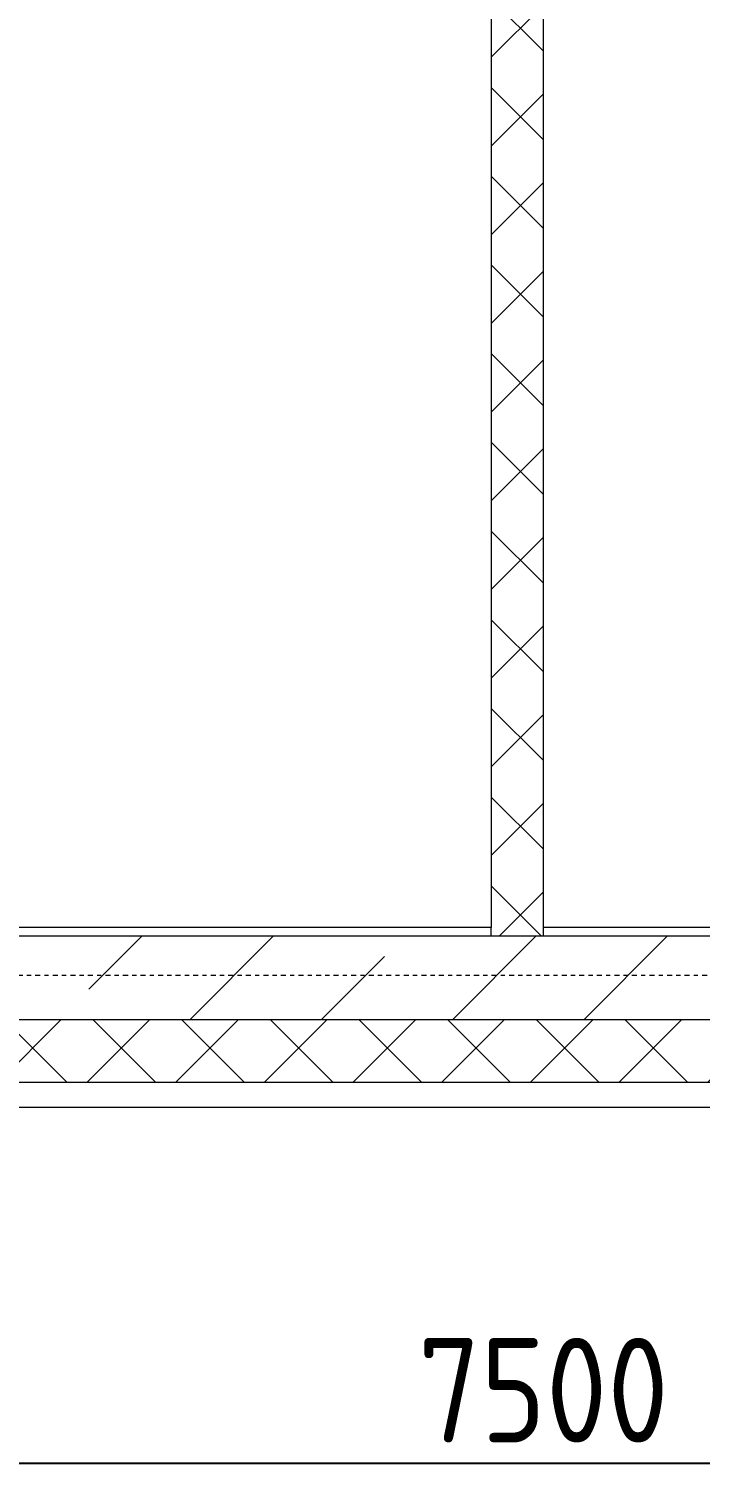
# Model space of a CAD drawing. Header units: millimetres. Extents: x -174154 to -170572, y -111302 to -109817.
# Drawn here: x -174098.47 to -174082.39, y -110945.43 to -110911.11 of the extents above; entities that cross this region are included whole.
import ezdxf

# ---------------------------------------------------------------- set-up
doc = ezdxf.new("R2010")
doc.units = ezdxf.units.MM
doc.linetypes.add('ACAD_ISO02W100', pattern=[15, 12, -3])
doc.linetypes.add('ADSK_Линия сетки', pattern=[21, 12, -3, 3, -3])
doc.layers.get('Defpoints').update_dxf_attribs({"color": 70})
for name, color, linetype, lineweight in [('!Подложка', 252, 'ACAD_ISO02W100', 25), ('Оси', 7, 'Continuous', 9), ('Размеры', 7, 'Continuous', 9), ('Стены разрез', 7, 'Continuous', 40), ('Стены штриховка', 7, 'Continuous', 18)]:
    doc.layers.add(name, color=color, linetype=linetype, lineweight=lineweight)
doc.styles.add('GOST Common', font='GOST Common.ttf', dxfattribs={"width": 0.9, "height": 250})
doc.dimstyles.new('ADSK_Проверочный', dxfattribs={"dimscale": 304.8, "dimtxt": 251.4287490705518, "dimasz": 0.4639107611548557, "dimexe": 0.4921259842519685, "dimexo": 0.4921259842519685, "dimgap": 0.1640419947506562, "dimtad": 1, "dimdec": 0, "dimdsep": 46, "dimtxsty": 'GOST Common', "dimblk1": 'OBLIQUE', "dimblk2": 'OBLIQUE', "dimsah": 1, "dimcen": 0.09, "dimazin": 0, "dimtfac": 1, "dimtdec": 4, "dimtix": 1, "dimtmove": 0, "dimatfit": 3, "dimfxl": 1, "dimtvp": 1, "dimtolj": 1, "dimtzin": 0, "dimarcsym": 2})
pattern_1 = [(45, (30280.00000000015, 12304.99999999978), (-106.0660171779821, 106.0660171779821), []), (135, (30280.00000000015, 12304.99999999978), (-106.0660171779821, -106.0660171779821), [])]

# ---------------------------------------------------------------- blocks, each defined once
blk = doc.blocks.new('_Oblique')
at = {"color": 0, "linetype": 'ByBlock', "lineweight": -2}
blk.add_line((-0.5, -0.5), (0.5, 0.5), dxfattribs=at)
blk = doc.blocks.new('*D532')
at = {"layer": 'Defpoints', "color": 0, "transparency": 16777216}
for p in [(329.9999999999964, 314.9999999998436), (7830.000127035062, 314.9999999998199), (7830.000127035062, -851.8281875338507)]:
    blk.add_point(p, dxfattribs=at)
at = {"layer": 'Размеры', "color": 0, "lineweight": -2, "transparency": 16777216}
for p, q in [((329.9999999999964, 164.9999999998436), (329.9999999999963, -1001.828187533851)), ((7830.000127035062, 164.9999999998199), (7830.000127035062, -1001.828187533851)), ((329.9999999999963, -851.8281875338507), (7830.000127035062, -851.8281875338507))]:
    blk.add_line(p, q, dxfattribs=at)
at = {"layer": 'Размеры', "color": 0, "lineweight": -2, "transparency": 16777216, "xscale": 141.4, "yscale": 141.4, "zscale": 141.4, "rotation": 180}
blk.add_blockref('_Oblique', (329.9999999999963, -851.8281875338507), dxfattribs=at)
at = {"layer": 'Размеры', "color": 0, "lineweight": -2, "transparency": 16777216, "xscale": 141.4, "yscale": 141.4, "zscale": 141.4}
blk.add_blockref('_Oblique', (7830.000127035062, -851.8281875338507), dxfattribs=at)
at = {"layer": 'Размеры', "color": 0, "transparency": 16777216, "insert": (4080.000063517529, -676.8281875338507), "char_height": 250, "width": 756.8431497445762, "attachment_point": 5, "style": 'GOST Common'}
blk.add_mtext('\\A1;7500', dxfattribs=at)
blk = doc.blocks.new('A$C7b4e20c5')
at = {"layer": 'Стены разрез', "lineweight": 20, "true_color": 0x636466}
h = blk.add_hatch(dxfattribs=at)
h.set_pattern_fill('FP_1', color=251, style=0, pattern_type=2)
h.set_pattern_definition(pattern_1)
h.paths.add_polyline_path([(3954.999999999985, 409.99999999998), (4079.999999999978, 409.99999999998), (4079.999999999985, 4959.999999999899), (3954.999999999989, 4959.999999999899), (3954.999999999978, 429.9999999999854)])
h = blk.add_hatch(dxfattribs=at)
h.set_pattern_fill('FP_2', color=251, style=0, pattern_type=2)
h.set_pattern_definition([(45, (30280.00000000015, 12304.99999999978), (-314.3089642374204, 314.3089642374204), []), (45, (30594.30900000015, 12304.99999999978), (-314.3089642374204, 314.3089642374204), [555.625, -111.125, 3.353, -107.772])])
h.paths.add_polyline_path([(13641.12819182615, 209.9999999999472), (15029.99999999991, 209.9999999999472), (15029.99999999991, 409.9999999999454), (10900.01034354044, 409.9999999999545), (10900.01034354043, 209.9999999999563), (12138.85495140086, 209.9999999999563)])
h.paths.add_polyline_path([(9540.01034354043, 209.9999999999654), (9540.01034354043, 409.9999999999636), (6600.010343540423, 409.9999999999727), (6600.010343540423, 209.9999999999745), (9134.308470550255, 209.9999999999654)])
h.paths.add_polyline_path([(5240.010343540423, 209.9999999999745), (5240.01034354042, 409.9999999999727), (2320.010343540416, 409.9999999999891), (2320.010343540423, 209.9999999999909), (4627.488749274355, 209.9999999999745)])
h.paths.add_polyline_path([(496.2373381047837, 209.9999999999909), (960.0103435404235, 209.9999999999909), (960.0103435404235, 409.9999999999891), (209.9999999999673, 409.9999999999891), (209.9999999999673, 209.9999999999909)])
h = blk.add_hatch(dxfattribs=at)
h.set_pattern_fill('FP_1', color=251, style=0, pattern_type=2)
h.set_pattern_definition(pattern_1)
h.paths.add_polyline_path([(15029.99999999991, 59.99999999994725), (15029.99999999991, 209.9999999999472), (10900.01034354043, 209.9999999999563), (10900.01034354044, 79.99999999995998), (10835.01034354043, 79.99999999995998), (10835.01034354043, 59.99999999995634), (12138.85495140086, 59.99999999995634)])
h.paths.add_polyline_path([(9134.308470550255, 59.99999999996544), (9605.010343540456, 59.99999999996544), (9605.010343540456, 79.99999999995998), (9540.01034354043, 79.99999999995998), (9540.01034354043, 209.9999999999654), (6600.010343540423, 209.9999999999745), (6600.010343540427, 79.99999999996908), (6535.010343540423, 79.99999999996908), (6535.01034354042, 59.99999999997272)])
h.paths.add_polyline_path([(5305.010343540453, 59.99999999997272), (5305.010343540453, 79.99999999996908), (5240.010343540423, 79.99999999996908), (5240.010343540423, 209.9999999999745), (2320.010343540423, 209.9999999999909), (2320.010343540423, 79.99999999998545), (2255.01034354042, 79.99999999998545), (2255.01034354042, 59.99999999999091), (3125.215508849058, 59.99999999998181)])
h.paths.add_polyline_path([(59.9999999999709, 59.99999999999091), (1025.010343540449, 59.99999999999091), (1025.010343540449, 79.99999999998545), (960.0103435404235, 79.99999999998545), (960.0103435404235, 209.9999999999909), (59.9999999999709, 209.9999999999909)])
h.paths.add_polyline_path([(14215.01034354044, 104.9999999979882), (14165.01034354045, 104.9999999979882), (14165.01034354045, 114.9999999979937), (13115.01034354045, 114.9999999979937), (13115.01034354045, 104.9999999979882), (13065.01034354045, 104.9999999979973), (13065.01034354045, 154.9999999980027), (13115.01034354045, 154.9999999980027), (13115.01034354045, 134.9999999979991), (14165.01034354045, 134.9999999979991), (14165.01034354045, 154.9999999979937), (14215.01034354044, 154.9999999979937), (14215.01034354044, 121.966474973502)])
at = {"layer": 'Оси', "linetype": 'ADSK_Линия сетки'}
blk.add_line((32779.99999999999, 314.9999999997399), (-1856.358330931387, 314.9999999998527), dxfattribs=at)
at = {"layer": 'Стены разрез', "color": 251, "lineweight": 20, "true_color": 0x636466}
for p, q in [((3955.000000000011, 4959.999999999903), (3955, 429.9999999999891)), ((4080.000000000004, 429.9999999999873), (4080.000000000011, 4872.499999999858)), ((3955, 429.9999999999891), (2320.010343540442, 429.9999999999927)), ((5240.010343540445, 429.9999999999854), (4080.000000000004, 429.9999999999891)), ((2255.010343540442, -7.275957614183426e-12), (5305.010343540474, -1.637090463191271e-11))]:
    blk.add_line(p, q, dxfattribs=at)
at = {"layer": 'Стены штриховка', "color": 251, "lineweight": 20, "true_color": 0x636466}
for p, q in [((3955.000000000004, 409.9999999999891), (3955, 429.9999999999891)), ((4080.000000000004, 409.9999999999891), (4080.000000000004, 429.9999999999891)), ((2320.010343540442, 409.9999999999927), (5240.010343540445, 409.9999999999854)), ((2320.010343540449, 209.9999999999927), (5240.010343540453, 209.9999999999818)), ((2255.010343540445, 59.99999999999272), (5305.010343540474, 59.99999999998181))]:
    blk.add_line(p, q, dxfattribs=at)
at = {"layer": 'Размеры'}
dim = blk.add_linear_dim(base=(7830.000127035062, -851.8281875338507), p1=(329.9999999999964, 314.9999999998436), p2=(7830.000127035062, 314.9999999998199), dimstyle='ADSK_Проверочный', override={"dimpost": '<>', "dimfxl": 7500.000127035066}, dxfattribs=at)
dim.commit()
dim.dimension.update_dxf_attribs({"geometry": '*D532', "text_midpoint": (4080.000063517529, -676.8281875338507)})

msp = doc.modelspace()

# ---------------------------------------------------------------- block references
at = {"layer": '!Подложка', "ltscale": 20, "xscale": 0.01, "yscale": 0.01, "zscale": 0.01}
msp.add_blockref('A$C7b4e20c5', (-174126.9501441634, -110936.9123824751), dxfattribs=at)

doc.saveas('drawing.dxf')
